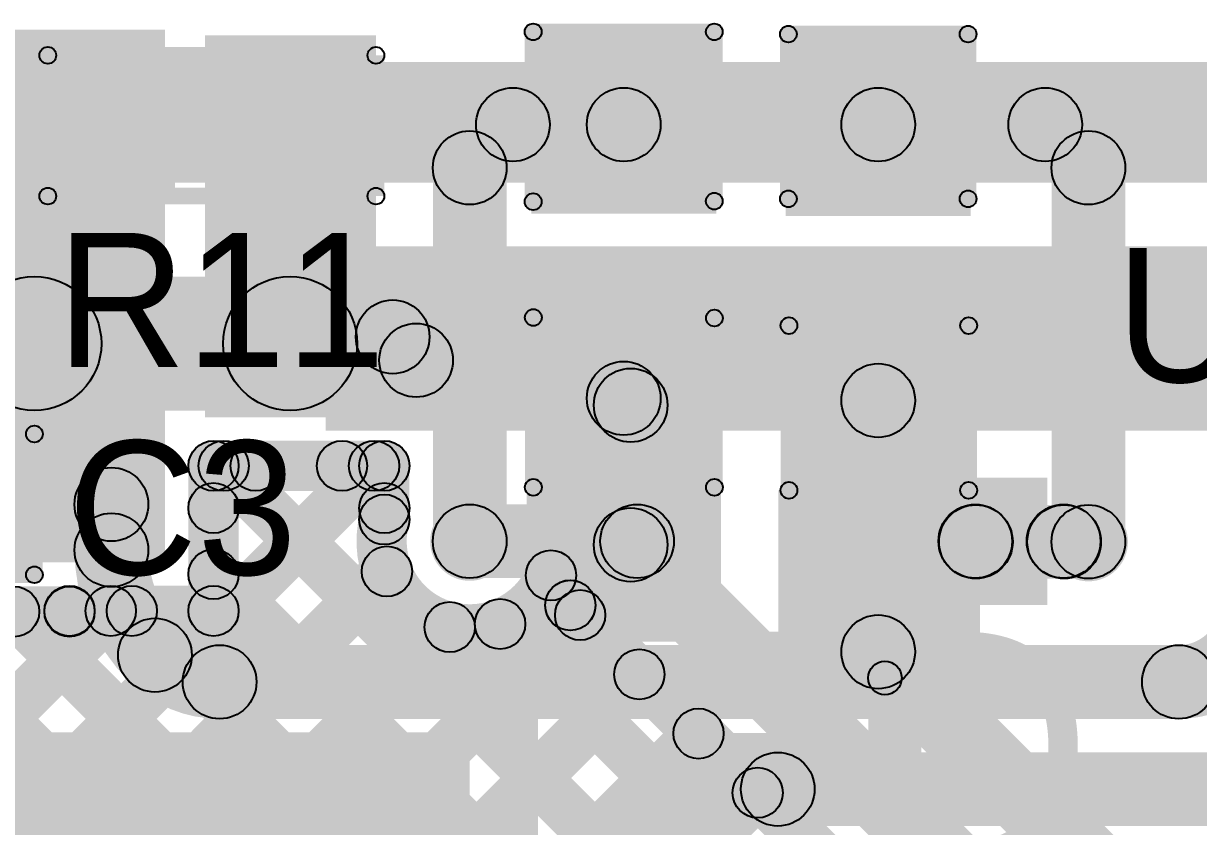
# Model space of a CAD drawing. Header units: millimetres. Extents: x 0 to 210, y 0 to 213.
# Drawn here: x 1.1707 to 1.5216, y 3.0569 to 3.2965 of the extents above; entities that cross this region are included whole.
import ezdxf

# ---------------------------------------------------------------- set-up
doc = ezdxf.new("R2010")
doc.units = ezdxf.units.MM
doc.header["$MEASUREMENT"] = 0
for name, color, linetype in [('BottomLayer', 5, 'Continuous'), ('BottomPaste', 16, 'Continuous'), ('BottomSolder', 6, 'Continuous'), ('TopLayer', 1, 'Continuous'), ('TopOverlay', 2, 'Continuous'), ('TopPaste', 8, 'Continuous'), ('TopSolder', 216, 'Continuous'), ('ViaHoleLayer', 16, 'Continuous')]:
    doc.layers.add(name, color=color, linetype=linetype)

# ---------------------------------------------------------------- blocks, each defined once
blk = doc.blocks.new('RES_0603_B_51')
at = {"layer": 'BottomLayer'}
for points in [[(-0.045, -0.0175), (-0.045, 0.0175), (-0.015, 0.0175), (-0.015, -0.0175)], [(0.015, -0.0175), (0.015, 0.0175), (0.045, 0.0175), (0.045, -0.0175)]]:
    blk.add_hatch(color=5, dxfattribs=at).paths.add_polyline_path(points)
at = {"layer": 'BottomPaste'}
for points in [[(-0.045, -0.0175), (-0.045, 0.0175), (-0.015, 0.0175), (-0.015, -0.0175)], [(0.015, -0.0175), (0.015, 0.0175), (0.045, 0.0175), (0.045, -0.0175)]]:
    blk.add_hatch(color=16, dxfattribs=at).paths.add_polyline_path(points)
at = {"layer": 'BottomSolder'}
for points in [[(-0.049, -0.0215), (-0.049, 0.0215), (-0.011, 0.0215), (-0.011, -0.0215)], [(0.011, -0.0215), (0.011, 0.0215), (0.049, 0.0215), (0.049, -0.0215)]]:
    blk.add_hatch(color=6, dxfattribs=at).paths.add_polyline_path(points)
blk = doc.blocks.new('RES_0603_55')
at = {"layer": 'TopLayer'}
for points in [[(-0.015, 0.0175), (-0.015, -0.0175), (-0.045, -0.0175), (-0.045, 0.0175)], [(0.045, 0.0175), (0.045, -0.0175), (0.015, -0.0175), (0.015, 0.0175)]]:
    blk.add_hatch(color=1, dxfattribs=at).paths.add_polyline_path(points)
at = {"layer": 'TopOverlay'}
h = blk.add_hatch(color=2, dxfattribs=at)
edge = h.paths.add_edge_path()
edge.add_arc((-0.049, 0.021), 0.0025, 0, 360)
h = blk.add_hatch(color=2, dxfattribs=at)
edge = h.paths.add_edge_path()
edge.add_arc((-0.049, 0.021), 0.0025, 0, 360)
for points in [[(-0.049, 0.0185), (-0.049, 0.0235), (0.049, 0.0235), (0.049, 0.0185)], [(-0.0465, -0.021), (-0.0515, -0.021), (-0.0515, 0.021), (-0.0465, 0.021)], [(0.0515, -0.021), (0.0465, -0.021), (0.0465, 0.021), (0.0515, 0.021)], [(-0.049, -0.0235), (-0.049, -0.0185), (0.049, -0.0185), (0.049, -0.0235)]]:
    blk.add_hatch(color=2, dxfattribs=at).paths.add_polyline_path(points)
h = blk.add_hatch(color=2, dxfattribs=at)
edge = h.paths.add_edge_path()
edge.add_arc((0.049, 0.021), 0.0025, 0, 360)
h = blk.add_hatch(color=2, dxfattribs=at)
edge = h.paths.add_edge_path()
edge.add_arc((0.049, 0.021), 0.0025, 0, 360)
h = blk.add_hatch(color=2, dxfattribs=at)
edge = h.paths.add_edge_path()
edge.add_arc((-0.049, -0.021), 0.0025, 0, 360)
h = blk.add_hatch(color=2, dxfattribs=at)
edge = h.paths.add_edge_path()
edge.add_arc((-0.049, -0.021), 0.0025, 0, 360)
h = blk.add_hatch(color=2, dxfattribs=at)
edge = h.paths.add_edge_path()
edge.add_arc((0.049, -0.021), 0.0025, 0, 360)
h = blk.add_hatch(color=2, dxfattribs=at)
edge = h.paths.add_edge_path()
edge.add_arc((0.049, -0.021), 0.0025, 0, 360)
at = {"layer": 'TopPaste'}
for points in [[(-0.015, 0.0175), (-0.015, -0.0175), (-0.045, -0.0175), (-0.045, 0.0175)], [(0.045, 0.0175), (0.045, -0.0175), (0.015, -0.0175), (0.015, 0.0175)]]:
    blk.add_hatch(color=8, dxfattribs=at).paths.add_polyline_path(points)
at = {"layer": 'TopSolder'}
for points in [[(-0.011, 0.0215), (-0.011, -0.0215), (-0.049, -0.0215), (-0.049, 0.0215)], [(0.049, 0.0215), (0.049, -0.0215), (0.011, -0.0215), (0.011, 0.0215)]]:
    blk.add_hatch(color=216, dxfattribs=at).paths.add_polyline_path(points)
at = {"layer": 'TopOverlay'}
for centre in [(-0.049, 0.021), (-0.049, 0.021), (0.049, 0.021), (0.049, 0.021), (-0.049, -0.021), (-0.049, -0.021), (0.049, -0.021), (0.049, -0.021)]:
    blk.add_circle(centre, 0.0025, dxfattribs=at)
blk = doc.blocks.new('17_21_BHC_XL2M2TY_3T_63')
at = {"layer": 'TopLayer'}
for points in [[(-0.06496, 0.02362), (-0.01772, 0.02362), (-0.01772, -0.02362), (-0.06496, -0.02362)], [(0.01772, 0.02362), (0.06496, 0.02362), (0.06496, -0.02362), (0.01772, -0.02362)]]:
    blk.add_hatch(color=1, dxfattribs=at).paths.add_polyline_path(points)
at = {"layer": 'TopOverlay'}
h = blk.add_hatch(color=2, dxfattribs=at)
edge = h.paths.add_edge_path()
edge.add_arc((-0.068, 0.02704), 0.0025, 0, 360)
h = blk.add_hatch(color=2, dxfattribs=at)
edge = h.paths.add_edge_path()
edge.add_arc((-0.068, 0.02704), 0.0025, 0, 360)
for points in [[(-0.01748, 0.02954), (-0.01748, 0.02454), (-0.068, 0.02454), (-0.068, 0.02954)], [(0.06791, 0.02957), (0.06791, 0.02457), (0.01739, 0.02457), (0.01739, 0.02957)], [(0.06791, -0.02899), (0.114, -0.02899), (0.114, 0.02901), (0.06791, 0.02901)], [(-0.0655, -0.02704), (-0.0705, -0.02704), (-0.0705, 0.02704), (-0.0655, 0.02704)], [(0.07041, -0.027), (0.06541, -0.027), (0.06541, 0.02707), (0.07041, 0.02707)], [(-0.01733, -0.02454), (-0.01733, -0.02954), (-0.068, -0.02954), (-0.068, -0.02454)], [(0.06791, -0.0245), (0.06791, -0.0295), (0.01724, -0.0295), (0.01724, -0.0245)]]:
    blk.add_hatch(color=2, dxfattribs=at).paths.add_polyline_path(points)
h = blk.add_hatch(color=2, dxfattribs=at)
edge = h.paths.add_edge_path()
edge.add_arc((-0.01748, 0.02704), 0.0025, 0, 360)
h = blk.add_hatch(color=2, dxfattribs=at)
edge = h.paths.add_edge_path()
edge.add_arc((0.01739, 0.02707), 0.0025, 0, 360)
h = blk.add_hatch(color=2, dxfattribs=at)
edge = h.paths.add_edge_path()
edge.add_arc((0.06791, 0.02707), 0.0025, 0, 360)
h = blk.add_hatch(color=2, dxfattribs=at)
edge = h.paths.add_edge_path()
edge.add_arc((0.06791, 0.02707), 0.0025, 0, 360)
h = blk.add_hatch(color=2, dxfattribs=at)
edge = h.paths.add_edge_path()
edge.add_arc((-0.068, -0.02704), 0.0025, 0, 360)
h = blk.add_hatch(color=2, dxfattribs=at)
edge = h.paths.add_edge_path()
edge.add_arc((-0.068, -0.02704), 0.0025, 0, 360)
h = blk.add_hatch(color=2, dxfattribs=at)
edge = h.paths.add_edge_path()
edge.add_arc((-0.01733, -0.02704), 0.0025, 0, 360)
h = blk.add_hatch(color=2, dxfattribs=at)
edge = h.paths.add_edge_path()
edge.add_arc((0.01724, -0.027), 0.0025, 0, 360)
h = blk.add_hatch(color=2, dxfattribs=at)
edge = h.paths.add_edge_path()
edge.add_arc((0.06791, -0.027), 0.0025, 0, 360)
h = blk.add_hatch(color=2, dxfattribs=at)
edge = h.paths.add_edge_path()
edge.add_arc((0.06791, -0.027), 0.0025, 0, 360)
at = {"layer": 'TopPaste'}
for points in [[(-0.06496, 0.02362), (-0.01772, 0.02362), (-0.01772, -0.02362), (-0.06496, -0.02362)], [(0.01772, 0.02362), (0.06496, 0.02362), (0.06496, -0.02362), (0.01772, -0.02362)]]:
    blk.add_hatch(color=8, dxfattribs=at).paths.add_polyline_path(points)
at = {"layer": 'TopSolder'}
for points in [[(-0.06896, 0.02762), (-0.01372, 0.02762), (-0.01372, -0.02762), (-0.06896, -0.02762)], [(0.01372, 0.02762), (0.06896, 0.02762), (0.06896, -0.02762), (0.01372, -0.02762)]]:
    blk.add_hatch(color=216, dxfattribs=at).paths.add_polyline_path(points)
at = {"layer": 'TopOverlay'}
for centre in [(-0.068, 0.02704), (-0.068, 0.02704), (-0.01748, 0.02704), (0.01739, 0.02707), (0.06791, 0.02707), (0.06791, 0.02707), (-0.068, -0.02704), (-0.068, -0.02704), (-0.01733, -0.02704), (0.01724, -0.027), (0.06791, -0.027), (0.06791, -0.027)]:
    blk.add_circle(centre, 0.0025, dxfattribs=at)
blk = doc.blocks.new('LTST_C170KSKT_64')
at = {"layer": 'TopLayer'}
for points in [[(-0.06496, 0.02362), (-0.01772, 0.02362), (-0.01772, -0.02362), (-0.06496, -0.02362)], [(0.01772, 0.02362), (0.06496, 0.02362), (0.06496, -0.02362), (0.01772, -0.02362)]]:
    blk.add_hatch(color=1, dxfattribs=at).paths.add_polyline_path(points)
at = {"layer": 'TopOverlay'}
h = blk.add_hatch(color=2, dxfattribs=at)
edge = h.paths.add_edge_path()
edge.add_arc((-0.068, 0.02683), 0.0025, 0, 360)
h = blk.add_hatch(color=2, dxfattribs=at)
edge = h.paths.add_edge_path()
edge.add_arc((-0.068, 0.02683), 0.0025, 0, 360)
for points in [[(-0.01885, 0.02933), (-0.01885, 0.02433), (-0.068, 0.02433), (-0.068, 0.02933)], [(0.06815, 0.0295), (0.06815, 0.0245), (0.019, 0.0245), (0.019, 0.0295)], [(0.06813, -0.02983), (0.11598, -0.02983), (0.11598, 0.03043), (0.06813, 0.03043)], [(-0.0655, -0.02683), (-0.0705, -0.02683), (-0.0705, 0.02683), (-0.0655, 0.02683)], [(0.07065, -0.02666), (0.06565, -0.02666), (0.06565, 0.027), (0.07065, 0.027)], [(-0.01885, -0.02433), (-0.01885, -0.02933), (-0.068, -0.02933), (-0.068, -0.02433)], [(0.06815, -0.02416), (0.06815, -0.02916), (0.019, -0.02916), (0.019, -0.02416)]]:
    blk.add_hatch(color=2, dxfattribs=at).paths.add_polyline_path(points)
h = blk.add_hatch(color=2, dxfattribs=at)
edge = h.paths.add_edge_path()
edge.add_arc((-0.01885, 0.02683), 0.0025, 0, 360)
h = blk.add_hatch(color=2, dxfattribs=at)
edge = h.paths.add_edge_path()
edge.add_arc((0.019, 0.027), 0.0025, 0, 360)
h = blk.add_hatch(color=2, dxfattribs=at)
edge = h.paths.add_edge_path()
edge.add_arc((0.06815, 0.027), 0.0025, 0, 360)
h = blk.add_hatch(color=2, dxfattribs=at)
edge = h.paths.add_edge_path()
edge.add_arc((0.06815, 0.027), 0.0025, 0, 360)
h = blk.add_hatch(color=2, dxfattribs=at)
edge = h.paths.add_edge_path()
edge.add_arc((-0.068, -0.02683), 0.0025, 0, 360)
h = blk.add_hatch(color=2, dxfattribs=at)
edge = h.paths.add_edge_path()
edge.add_arc((-0.068, -0.02683), 0.0025, 0, 360)
h = blk.add_hatch(color=2, dxfattribs=at)
edge = h.paths.add_edge_path()
edge.add_arc((-0.01885, -0.02683), 0.0025, 0, 360)
h = blk.add_hatch(color=2, dxfattribs=at)
edge = h.paths.add_edge_path()
edge.add_arc((0.019, -0.02666), 0.0025, 0, 360)
h = blk.add_hatch(color=2, dxfattribs=at)
edge = h.paths.add_edge_path()
edge.add_arc((0.06815, -0.02666), 0.0025, 0, 360)
h = blk.add_hatch(color=2, dxfattribs=at)
edge = h.paths.add_edge_path()
edge.add_arc((0.06815, -0.02666), 0.0025, 0, 360)
at = {"layer": 'TopPaste'}
for points in [[(-0.06496, 0.02362), (-0.01772, 0.02362), (-0.01772, -0.02362), (-0.06496, -0.02362)], [(0.01772, 0.02362), (0.06496, 0.02362), (0.06496, -0.02362), (0.01772, -0.02362)]]:
    blk.add_hatch(color=8, dxfattribs=at).paths.add_polyline_path(points)
at = {"layer": 'TopSolder'}
for points in [[(-0.06896, 0.02762), (-0.01372, 0.02762), (-0.01372, -0.02762), (-0.06896, -0.02762)], [(0.01372, 0.02762), (0.06896, 0.02762), (0.06896, -0.02762), (0.01372, -0.02762)]]:
    blk.add_hatch(color=216, dxfattribs=at).paths.add_polyline_path(points)
at = {"layer": 'TopOverlay'}
for centre in [(-0.068, 0.02683), (-0.068, 0.02683), (-0.01885, 0.02683), (0.019, 0.027), (0.06815, 0.027), (0.06815, 0.027), (-0.068, -0.02683), (-0.068, -0.02683), (-0.01885, -0.02683), (0.019, -0.02666), (0.06815, -0.02666), (0.06815, -0.02666)]:
    blk.add_circle(centre, 0.0025, dxfattribs=at)
blk = doc.blocks.new('RES_0603_B_97')
at = {"layer": 'BottomLayer'}
for points in [[(-0.045, -0.0175), (-0.045, 0.0175), (-0.015, 0.0175), (-0.015, -0.0175)], [(0.015, -0.0175), (0.015, 0.0175), (0.045, 0.0175), (0.045, -0.0175)]]:
    blk.add_hatch(color=5, dxfattribs=at).paths.add_polyline_path(points)
at = {"layer": 'BottomPaste'}
for points in [[(-0.045, -0.0175), (-0.045, 0.0175), (-0.015, 0.0175), (-0.015, -0.0175)], [(0.015, -0.0175), (0.015, 0.0175), (0.045, 0.0175), (0.045, -0.0175)]]:
    blk.add_hatch(color=16, dxfattribs=at).paths.add_polyline_path(points)
at = {"layer": 'BottomSolder'}
for points in [[(-0.049, -0.0215), (-0.049, 0.0215), (-0.011, 0.0215), (-0.011, -0.0215)], [(0.011, -0.0215), (0.011, 0.0215), (0.049, 0.0215), (0.049, -0.0215)]]:
    blk.add_hatch(color=6, dxfattribs=at).paths.add_polyline_path(points)
blk = doc.blocks.new('CAP_0603_106')
at = {"layer": 'TopLayer'}
for points in [[(-0.015, 0.0175), (-0.015, -0.0175), (-0.045, -0.0175), (-0.045, 0.0175)], [(0.045, 0.0175), (0.045, -0.0175), (0.015, -0.0175), (0.015, 0.0175)]]:
    blk.add_hatch(color=1, dxfattribs=at).paths.add_polyline_path(points)
at = {"layer": 'TopOverlay'}
h = blk.add_hatch(color=2, dxfattribs=at)
edge = h.paths.add_edge_path()
edge.add_arc((-0.049, 0.021), 0.0025, 0, 360)
h = blk.add_hatch(color=2, dxfattribs=at)
edge = h.paths.add_edge_path()
edge.add_arc((-0.049, 0.021), 0.0025, 0, 360)
for points in [[(-0.018, 0.0235), (-0.018, 0.0185), (-0.049, 0.0185), (-0.049, 0.0235)], [(0.049, 0.0235), (0.049, 0.0185), (0.018, 0.0185), (0.018, 0.0235)], [(-0.0515, 0.021), (-0.0465, 0.021), (-0.0465, -0.021), (-0.0515, -0.021)], [(0.0465, 0.021), (0.0515, 0.021), (0.0515, -0.021), (0.0465, -0.021)], [(-0.018, -0.0185), (-0.018, -0.0235), (-0.049, -0.0235), (-0.049, -0.0185)], [(0.049, -0.0185), (0.049, -0.0235), (0.018, -0.0235), (0.018, -0.0185)]]:
    blk.add_hatch(color=2, dxfattribs=at).paths.add_polyline_path(points)
h = blk.add_hatch(color=2, dxfattribs=at)
edge = h.paths.add_edge_path()
edge.add_arc((-0.018, 0.021), 0.0025, 0, 360)
h = blk.add_hatch(color=2, dxfattribs=at)
edge = h.paths.add_edge_path()
edge.add_arc((0.018, 0.021), 0.0025, 0, 360)
h = blk.add_hatch(color=2, dxfattribs=at)
edge = h.paths.add_edge_path()
edge.add_arc((0.049, 0.021), 0.0025, 0, 360)
h = blk.add_hatch(color=2, dxfattribs=at)
edge = h.paths.add_edge_path()
edge.add_arc((0.049, 0.021), 0.0025, 0, 360)
h = blk.add_hatch(color=2, dxfattribs=at)
edge = h.paths.add_edge_path()
edge.add_arc((-0.049, -0.021), 0.0025, 0, 360)
h = blk.add_hatch(color=2, dxfattribs=at)
edge = h.paths.add_edge_path()
edge.add_arc((-0.049, -0.021), 0.0025, 0, 360)
h = blk.add_hatch(color=2, dxfattribs=at)
edge = h.paths.add_edge_path()
edge.add_arc((-0.018, -0.021), 0.0025, 0, 360)
h = blk.add_hatch(color=2, dxfattribs=at)
edge = h.paths.add_edge_path()
edge.add_arc((0.018, -0.021), 0.0025, 0, 360)
h = blk.add_hatch(color=2, dxfattribs=at)
edge = h.paths.add_edge_path()
edge.add_arc((0.049, -0.021), 0.0025, 0, 360)
h = blk.add_hatch(color=2, dxfattribs=at)
edge = h.paths.add_edge_path()
edge.add_arc((0.049, -0.021), 0.0025, 0, 360)
at = {"layer": 'TopPaste'}
for points in [[(-0.015, 0.0175), (-0.015, -0.0175), (-0.045, -0.0175), (-0.045, 0.0175)], [(0.045, 0.0175), (0.045, -0.0175), (0.015, -0.0175), (0.015, 0.0175)]]:
    blk.add_hatch(color=8, dxfattribs=at).paths.add_polyline_path(points)
at = {"layer": 'TopSolder'}
for points in [[(-0.01264, 0.01986), (-0.01264, -0.01986), (-0.04736, -0.01986), (-0.04736, 0.01986)], [(0.04736, 0.01986), (0.04736, -0.01986), (0.01264, -0.01986), (0.01264, 0.01986)]]:
    blk.add_hatch(color=216, dxfattribs=at).paths.add_polyline_path(points)
at = {"layer": 'TopOverlay'}
for centre in [(-0.049, 0.021), (-0.049, 0.021), (-0.018, 0.021), (0.018, 0.021), (0.049, 0.021), (0.049, 0.021), (-0.049, -0.021), (-0.049, -0.021), (-0.018, -0.021), (0.018, -0.021), (0.049, -0.021), (0.049, -0.021)]:
    blk.add_circle(centre, 0.0025, dxfattribs=at)
blk = doc.blocks.new('B3U_1000P_108')
at = {"layer": 'TopLayer'}
for points in [[(-0.08307, 0.03386), (-0.05079, 0.03386), (-0.05079, -0.03386), (-0.08307, -0.03386)], [(0.05079, 0.03386), (0.08307, 0.03386), (0.08307, -0.03386), (0.05079, -0.03386)]]:
    blk.add_hatch(color=1, dxfattribs=at).paths.add_polyline_path(points)
at = {"layer": 'TopOverlay'}
h = blk.add_hatch(color=2, dxfattribs=at)
edge = h.paths.add_edge_path()
edge.add_arc((-0.053, 0.051), 0.0025, 0, 360)
for points in [[(0, 0.0535), (0, 0.0485), (-0.053, 0.0485), (-0.053, 0.0535)], [(0.052, 0.0535), (0.052, 0.0485), (0, 0.0485), (0, 0.0535)], [(0, -0.0495), (0, -0.0545), (-0.053, -0.0545), (-0.053, -0.0495)], [(0.052, -0.0495), (0.052, -0.0545), (0, -0.0545), (0, -0.0495)]]:
    blk.add_hatch(color=2, dxfattribs=at).paths.add_polyline_path(points)
h = blk.add_hatch(color=2, dxfattribs=at)
edge = h.paths.add_edge_path()
edge.add_arc((0, 0.051), 0.0025, 0, 360)
h = blk.add_hatch(color=2, dxfattribs=at)
edge = h.paths.add_edge_path()
edge.add_arc((0, 0.051), 0.0025, 0, 360)
h = blk.add_hatch(color=2, dxfattribs=at)
edge = h.paths.add_edge_path()
edge.add_arc((0.052, 0.051), 0.0025, 0, 360)
h = blk.add_hatch(color=2, dxfattribs=at)
edge = h.paths.add_edge_path()
edge.add_arc((-0.053, -0.052), 0.0025, 0, 360)
h = blk.add_hatch(color=2, dxfattribs=at)
edge = h.paths.add_edge_path()
edge.add_arc((0, -0.052), 0.0025, 0, 360)
h = blk.add_hatch(color=2, dxfattribs=at)
edge = h.paths.add_edge_path()
edge.add_arc((0, -0.052), 0.0025, 0, 360)
h = blk.add_hatch(color=2, dxfattribs=at)
edge = h.paths.add_edge_path()
edge.add_arc((0.052, -0.052), 0.0025, 0, 360)
at = {"layer": 'TopPaste'}
for points in [[(-0.08307, 0.03386), (-0.05079, 0.03386), (-0.05079, -0.03386), (-0.08307, -0.03386)], [(0.05079, 0.03386), (0.08307, 0.03386), (0.08307, -0.03386), (0.05079, -0.03386)]]:
    blk.add_hatch(color=8, dxfattribs=at).paths.add_polyline_path(points)
at = {"layer": 'TopSolder'}
for points in [[(-0.08707, 0.03786), (-0.04679, 0.03786), (-0.04679, -0.03786), (-0.08707, -0.03786)], [(0.04679, 0.03786), (0.08707, 0.03786), (0.08707, -0.03786), (0.04679, -0.03786)]]:
    blk.add_hatch(color=216, dxfattribs=at).paths.add_polyline_path(points)
at = {"layer": 'TopOverlay'}
for centre in [(-0.053, 0.051), (0, 0.051), (0, 0.051), (0.052, 0.051), (-0.053, -0.052), (0, -0.052), (0, -0.052), (0.052, -0.052)]:
    blk.add_circle(centre, 0.0025, dxfattribs=at)

msp = doc.modelspace()

# ---------------------------------------------------------------- hatches: boundary and pattern name
at = {"layer": 'BottomLayer'}
for points in [[(-0.093, 3.249), (2.609, 3.249), (2.609, 3.285), (-0.093, 3.285)], [(1.261, 3.175), (2.252, 3.175), (2.252, 3.23), (1.261, 3.23)], [(1.174, 3.181), (1.174, 3.221), (1.25037, 3.221), (1.25037, 3.181)], [(1.208, 3.13938), (1.186, 3.13938), (1.186, 3.153), (1.208, 3.153)], [(1.304, 3.131), (1.304, 3.153), (1.354, 3.153), (1.354, 3.131)], [(1.45516, 3.13084), (1.45516, 3.15284), (1.48876, 3.15284), (1.48876, 3.13084)], [(1.48152, 3.13084), (1.48152, 3.15284), (1.48876, 3.15284), (1.48876, 3.13084)], [(1.44722, 3.13422), (1.46278, 3.14978), (1.46294, 3.14962), (1.44738, 3.13406)], [(1.47358, 3.13422), (1.48914, 3.14978), (1.4893, 3.14962), (1.47374, 3.13406)], [(1.22931, 3.089), (1.22931, 3.111), (1.51578, 3.111), (1.51578, 3.089)], [(1.396, 3.057), (1.396, 3.079), (2.05, 3.079), (2.05, 3.057)]]:
    msp.add_hatch(color=5, dxfattribs=at).paths.add_polyline_path(points)
h = msp.add_hatch(color=5, dxfattribs=at)
edge = h.paths.add_edge_path()
edge.add_arc((1.174, 3.201), 0.02, 0, 360)
h = msp.add_hatch(color=5, dxfattribs=at)
edge = h.paths.add_edge_path()
edge.add_arc((1.174, 3.201), 0.02, 0, 360)
h = msp.add_hatch(color=5, dxfattribs=at)
edge = h.paths.add_edge_path()
edge.add_arc((1.25037, 3.201), 0.02, 0, 360)
h = msp.add_hatch(color=5, dxfattribs=at)
edge = h.paths.add_edge_path()
edge.add_arc((1.25037, 3.201), 0.01181, 0, 360)
h = msp.add_hatch(color=5, dxfattribs=at)
edge = h.paths.add_edge_path()
edge.add_arc((1.281, 3.203), 0.011, 0, 360)
h = msp.add_hatch(color=5, dxfattribs=at)
edge = h.paths.add_edge_path()
edge.add_arc((1.288, 3.196), 0.011, 0, 360)
h = msp.add_hatch(color=5, dxfattribs=at)
edge = h.paths.add_edge_path()
edge.add_arc((1.197, 3.153), 0.01181, 0, 360)
h = msp.add_hatch(color=5, dxfattribs=at)
edge = h.paths.add_edge_path()
edge.add_arc((1.197, 3.153), 0.011, 0, 360)
h = msp.add_hatch(color=5, dxfattribs=at)
edge = h.paths.add_edge_path()
edge.add_arc((1.304, 3.142), 0.01181, 0, 360)
h = msp.add_hatch(color=5, dxfattribs=at)
edge = h.paths.add_edge_path()
edge.add_arc((1.304, 3.142), 0.011, 0, 360)
h = msp.add_hatch(color=5, dxfattribs=at)
edge = h.paths.add_edge_path()
edge.add_arc((1.354, 3.142), 0.011, 0, 360)
h = msp.add_hatch(color=5, dxfattribs=at)
edge = h.paths.add_edge_path()
edge.add_arc((1.455, 3.142), 0.011, 0, 360)
h = msp.add_hatch(color=5, dxfattribs=at)
edge = h.paths.add_edge_path()
edge.add_arc((1.45516, 3.14184), 0.011, 0, 360)
h = msp.add_hatch(color=5, dxfattribs=at)
edge = h.paths.add_edge_path()
edge.add_arc((1.45516, 3.14184), 0.011, 0, 360)
h = msp.add_hatch(color=5, dxfattribs=at)
edge = h.paths.add_edge_path()
edge.add_arc((1.48136, 3.142), 0.011, 0, 360)
h = msp.add_hatch(color=5, dxfattribs=at)
edge = h.paths.add_edge_path()
edge.add_arc((1.48152, 3.14184), 0.011, 0, 360)
h = msp.add_hatch(color=5, dxfattribs=at)
edge = h.paths.add_edge_path()
edge.add_arc((1.48152, 3.14184), 0.011, 0, 360)
h = msp.add_hatch(color=5, dxfattribs=at)
edge = h.paths.add_edge_path()
edge.add_arc((1.48876, 3.14184), 0.01181, 0, 360)
h = msp.add_hatch(color=5, dxfattribs=at)
edge = h.paths.add_edge_path()
edge.add_arc((1.48876, 3.14184), 0.011, 0, 360)
h = msp.add_hatch(color=5, dxfattribs=at)
edge = h.paths.add_edge_path()
edge.add_arc((1.48876, 3.14184), 0.011, 0, 360)
h = msp.add_hatch(color=5, dxfattribs=at)
edge = h.paths.add_edge_path()
edge.add_arc((1.197, 3.13938), 0.011, 0, 360)
h = msp.add_hatch(color=5, dxfattribs=at)
edge = h.paths.add_edge_path()
edge.add_arc((1.197, 3.13938), 0.011, 0, 360)
h = msp.add_hatch(color=5, dxfattribs=at)
edge = h.paths.add_edge_path()
edge.add_arc((1.21, 3.108), 0.011, 0, 360)
h = msp.add_hatch(color=5, dxfattribs=at)
edge = h.paths.add_edge_path()
edge.add_arc((1.21, 3.108), 0.011, 0, 360)
h = msp.add_hatch(color=5, dxfattribs=at)
edge = h.paths.add_edge_path()
edge.add_arc((1.22931, 3.1), 0.011, 0, 360)
h = msp.add_hatch(color=5, dxfattribs=at)
edge = h.paths.add_edge_path()
edge.add_arc((1.22931, 3.1), 0.011, 0, 360)
h = msp.add_hatch(color=5, dxfattribs=at)
edge = h.paths.add_edge_path()
edge.add_arc((1.51578, 3.1), 0.011, 0, 360)
h = msp.add_hatch(color=5, dxfattribs=at)
edge = h.paths.add_edge_path()
edge.add_arc((1.51578, 3.1), 0.011, 0, 360)
h = msp.add_hatch(color=5, dxfattribs=at)
edge = h.paths.add_edge_path()
edge.add_arc((1.396, 3.068), 0.011, 0, 360)
h = msp.add_hatch(color=5, dxfattribs=at)
edge = h.paths.add_edge_path()
edge.add_arc((1.396, 3.068), 0.011, 0, 360)
at = {"layer": 'TopLayer'}
for points in [[(1.12668, 3.13571), (1.213, 3.13571), (1.213, 3.29471), (1.12668, 3.29471)], [(1.225, 3.179), (1.276, 3.179), (1.276, 3.293), (1.225, 3.293)], [(1.31178, 3.24567), (1.29622, 3.26123), (1.30911, 3.27412), (1.32467, 3.25856)], [(1.31689, 3.25534), (1.31689, 3.27734), (1.35, 3.27734), (1.35, 3.25534)], [(1.426, 3.25534), (1.426, 3.27734), (1.47587, 3.27734), (1.47587, 3.25534)], [(1.46809, 3.25856), (1.48365, 3.27412), (1.49654, 3.26123), (1.48098, 3.24567)], [(1.315, 3.142), (1.293, 3.142), (1.293, 3.25345), (1.315, 3.25345)], [(1.49976, 3.14184), (1.47776, 3.14184), (1.47776, 3.25345), (1.49976, 3.25345)], [(1.34222, 3.17688), (1.35778, 3.19244), (1.35985, 3.19037), (1.3443, 3.17481)], [(1.437, 3.109), (1.415, 3.109), (1.415, 3.184), (1.437, 3.184)], [(1.36307, 3.14093), (1.34107, 3.14093), (1.34107, 3.18259), (1.36307, 3.18259)], [(0.92775, 2.8062), (0.91715, 2.8168), (1.27015, 3.1698), (1.28075, 3.1592)], [(1.2328, 3.1466), (1.2222, 3.15721), (1.23479, 3.1698), (1.2454, 3.1592)], [(1.22522, 3.1592), (1.23582, 3.1698), (1.44781, 2.95782), (1.4372, 2.94721)], [(1.2275, 3.157), (1.2275, 3.172), (1.2785, 3.172), (1.2785, 3.157)], [(1.26057, 3.1592), (1.27118, 3.1698), (1.2838, 3.15718), (1.2732, 3.14657)], [(1.235, 3.12121), (1.22, 3.12121), (1.22, 3.1645), (1.235, 3.1645)], [(1.286, 3.14848), (1.271, 3.14848), (1.271, 3.1645), (1.286, 3.1645)], [(1.3443, 3.13315), (1.35985, 3.14871), (1.47579, 3.03277), (1.46023, 3.01721)], [(1.02511, 2.8682), (1.0145, 2.8788), (1.27398, 3.13828), (1.28459, 3.12767)], [(1.2222, 3.12686), (1.2328, 3.13747), (1.44781, 2.92246), (1.4372, 2.91185)], [(0.8924, 2.8062), (0.88179, 2.8168), (1.19151, 3.12652), (1.20211, 3.11591)], [(1.1275, 3.1135), (1.1275, 3.1285), (1.1845, 3.1285), (1.1845, 3.1135)], [(1.1845, 3.11371), (1.1845, 3.12871), (1.2275, 3.12871), (1.2275, 3.11371)], [(1.19779, 3.11591), (1.2084, 3.12652), (1.44781, 2.88711), (1.4372, 2.8765)], [(1.32877, 3.11756), (1.33937, 3.12817), (1.44781, 3.01973), (1.4372, 3.00913)], [(1.09582, 2.8682), (1.08521, 2.8788), (1.33167, 3.12526), (1.34228, 3.11466)], [(1.09494, 3.1127), (1.10555, 3.1233), (1.40905, 2.8198), (1.39844, 2.8092)], [(1.1273, 3.1157), (1.1379, 3.1263), (1.44781, 2.8164), (1.4372, 2.80579)], [(1.16265, 3.1157), (1.17326, 3.1263), (1.44781, 2.85175), (1.4372, 2.84114)], [(1.06047, 2.8682), (1.04986, 2.8788), (1.29273, 3.12168), (1.30334, 3.11107)], [(1.30777, 3.112), (1.31838, 3.12261), (1.44781, 2.99317), (1.4372, 2.98257)], [(1.41822, 3.10122), (1.43378, 3.11678), (1.51178, 3.03878), (1.49622, 3.02322)], [(1.13118, 2.8682), (1.12057, 2.8788), (1.34935, 3.10759), (1.35996, 3.09698)], [(1.16403, 2.8657), (1.15342, 2.8763), (1.36703, 3.08991), (1.37764, 3.0793)], [(1.09, 2.868), (1.304, 2.868), (1.304, 3.085), (1.09, 3.085)], [(1.1928, 2.85911), (1.1822, 2.86972), (1.38471, 3.07223), (1.39531, 3.06162)]]:
    msp.add_hatch(color=1, dxfattribs=at).paths.add_polyline_path(points)
h = msp.add_hatch(color=1, dxfattribs=at)
edge = h.paths.add_edge_path()
edge.add_arc((1.31689, 3.26634), 0.011, 0, 360)
h = msp.add_hatch(color=1, dxfattribs=at)
edge = h.paths.add_edge_path()
edge.add_arc((1.31689, 3.26634), 0.011, 0, 360)
h = msp.add_hatch(color=1, dxfattribs=at)
edge = h.paths.add_edge_path()
edge.add_arc((1.35, 3.26634), 0.011, 0, 360)
h = msp.add_hatch(color=1, dxfattribs=at)
edge = h.paths.add_edge_path()
edge.add_arc((1.426, 3.26634), 0.011, 0, 360)
h = msp.add_hatch(color=1, dxfattribs=at)
edge = h.paths.add_edge_path()
edge.add_arc((1.47587, 3.26634), 0.011, 0, 360)
h = msp.add_hatch(color=1, dxfattribs=at)
edge = h.paths.add_edge_path()
edge.add_arc((1.47587, 3.26634), 0.011, 0, 360)
h = msp.add_hatch(color=1, dxfattribs=at)
edge = h.paths.add_edge_path()
edge.add_arc((1.304, 3.25345), 0.011, 0, 360)
h = msp.add_hatch(color=1, dxfattribs=at)
edge = h.paths.add_edge_path()
edge.add_arc((1.304, 3.25345), 0.011, 0, 360)
h = msp.add_hatch(color=1, dxfattribs=at)
edge = h.paths.add_edge_path()
edge.add_arc((1.48876, 3.25345), 0.011, 0, 360)
h = msp.add_hatch(color=1, dxfattribs=at)
edge = h.paths.add_edge_path()
edge.add_arc((1.48876, 3.25345), 0.011, 0, 360)
h = msp.add_hatch(color=1, dxfattribs=at)
edge = h.paths.add_edge_path()
edge.add_arc((1.25037, 3.201), 0.01181, 0, 360)
h = msp.add_hatch(color=1, dxfattribs=at)
edge = h.paths.add_edge_path()
edge.add_arc((1.35, 3.18466), 0.011, 0, 360)
h = msp.add_hatch(color=1, dxfattribs=at)
edge = h.paths.add_edge_path()
edge.add_arc((1.35207, 3.18259), 0.011, 0, 360)
h = msp.add_hatch(color=1, dxfattribs=at)
edge = h.paths.add_edge_path()
edge.add_arc((1.35207, 3.18259), 0.011, 0, 360)
h = msp.add_hatch(color=1, dxfattribs=at)
edge = h.paths.add_edge_path()
edge.add_arc((1.426, 3.184), 0.011, 0, 360)
h = msp.add_hatch(color=1, dxfattribs=at)
edge = h.paths.add_edge_path()
edge.add_arc((1.2275, 3.1645), 0.0075, 0, 360)
h = msp.add_hatch(color=1, dxfattribs=at)
edge = h.paths.add_edge_path()
edge.add_arc((1.2275, 3.1645), 0.0075, 0, 360)
h = msp.add_hatch(color=1, dxfattribs=at)
edge = h.paths.add_edge_path()
edge.add_arc((1.23052, 3.1645), 0.0075, 0, 360)
h = msp.add_hatch(color=1, dxfattribs=at)
edge = h.paths.add_edge_path()
edge.add_arc((1.2401, 3.1645), 0.0075, 0, 360)
h = msp.add_hatch(color=1, dxfattribs=at)
edge = h.paths.add_edge_path()
edge.add_arc((1.26588, 3.1645), 0.0075, 0, 360)
h = msp.add_hatch(color=1, dxfattribs=at)
edge = h.paths.add_edge_path()
edge.add_arc((1.27545, 3.1645), 0.0075, 0, 360)
h = msp.add_hatch(color=1, dxfattribs=at)
edge = h.paths.add_edge_path()
edge.add_arc((1.2785, 3.1645), 0.0075, 0, 360)
h = msp.add_hatch(color=1, dxfattribs=at)
edge = h.paths.add_edge_path()
edge.add_arc((1.2785, 3.1645), 0.0075, 0, 360)
h = msp.add_hatch(color=1, dxfattribs=at)
edge = h.paths.add_edge_path()
edge.add_arc((1.197, 3.153), 0.01181, 0, 360)
h = msp.add_hatch(color=1, dxfattribs=at)
edge = h.paths.add_edge_path()
edge.add_arc((1.2275, 3.1519), 0.0075, 0, 360)
h = msp.add_hatch(color=1, dxfattribs=at)
edge = h.paths.add_edge_path()
edge.add_arc((1.2785, 3.15188), 0.0075, 0, 360)
h = msp.add_hatch(color=1, dxfattribs=at)
edge = h.paths.add_edge_path()
edge.add_arc((1.2785, 3.14848), 0.0075, 0, 360)
h = msp.add_hatch(color=1, dxfattribs=at)
edge = h.paths.add_edge_path()
edge.add_arc((1.2785, 3.14848), 0.0075, 0, 360)
h = msp.add_hatch(color=1, dxfattribs=at)
edge = h.paths.add_edge_path()
edge.add_arc((1.304, 3.142), 0.01181, 0, 360)
h = msp.add_hatch(color=1, dxfattribs=at)
edge = h.paths.add_edge_path()
edge.add_arc((1.304, 3.142), 0.011, 0, 360)
h = msp.add_hatch(color=1, dxfattribs=at)
edge = h.paths.add_edge_path()
edge.add_arc((1.35207, 3.14093), 0.011, 0, 360)
h = msp.add_hatch(color=1, dxfattribs=at)
edge = h.paths.add_edge_path()
edge.add_arc((1.35207, 3.14093), 0.011, 0, 360)
h = msp.add_hatch(color=1, dxfattribs=at)
edge = h.paths.add_edge_path()
edge.add_arc((1.48876, 3.14184), 0.01181, 0, 360)
h = msp.add_hatch(color=1, dxfattribs=at)
edge = h.paths.add_edge_path()
edge.add_arc((1.48876, 3.14184), 0.011, 0, 360)
h = msp.add_hatch(color=1, dxfattribs=at)
edge = h.paths.add_edge_path()
edge.add_arc((1.2275, 3.13217), 0.0075, 0, 360)
h = msp.add_hatch(color=1, dxfattribs=at)
edge = h.paths.add_edge_path()
edge.add_arc((1.27928, 3.13298), 0.0075, 0, 360)
h = msp.add_hatch(color=1, dxfattribs=at)
edge = h.paths.add_edge_path()
edge.add_arc((1.32826, 3.13181), 0.0075, 0, 360)
h = msp.add_hatch(color=1, dxfattribs=at)
edge = h.paths.add_edge_path()
edge.add_arc((1.32826, 3.13181), 0.0075, 0, 360)
h = msp.add_hatch(color=1, dxfattribs=at)
edge = h.paths.add_edge_path()
edge.add_arc((1.32826, 3.13181), 0.0075, 0, 360)
h = msp.add_hatch(color=1, dxfattribs=at)
edge = h.paths.add_edge_path()
edge.add_arc((1.33404, 3.1229), 0.0075, 0, 360)
h = msp.add_hatch(color=1, dxfattribs=at)
edge = h.paths.add_edge_path()
edge.add_arc((1.33407, 3.12287), 0.0075, 0, 360)
h = msp.add_hatch(color=1, dxfattribs=at)
edge = h.paths.add_edge_path()
edge.add_arc((1.33407, 3.12287), 0.0075, 0, 360)
h = msp.add_hatch(color=1, dxfattribs=at)
edge = h.paths.add_edge_path()
edge.add_arc((1.16796, 3.121), 0.0075, 0, 360)
h = msp.add_hatch(color=1, dxfattribs=at)
edge = h.paths.add_edge_path()
edge.add_arc((1.1845, 3.12121), 0.0075, 0, 360)
h = msp.add_hatch(color=1, dxfattribs=at)
edge = h.paths.add_edge_path()
edge.add_arc((1.1845, 3.121), 0.0075, 0, 360)
h = msp.add_hatch(color=1, dxfattribs=at)
edge = h.paths.add_edge_path()
edge.add_arc((1.19681, 3.12121), 0.0075, 0, 360)
h = msp.add_hatch(color=1, dxfattribs=at)
edge = h.paths.add_edge_path()
edge.add_arc((1.2031, 3.12121), 0.0075, 0, 360)
h = msp.add_hatch(color=1, dxfattribs=at)
edge = h.paths.add_edge_path()
edge.add_arc((1.2275, 3.12121), 0.0075, 0, 360)
h = msp.add_hatch(color=1, dxfattribs=at)
edge = h.paths.add_edge_path()
edge.add_arc((1.2275, 3.12121), 0.0075, 0, 360)
h = msp.add_hatch(color=1, dxfattribs=at)
edge = h.paths.add_edge_path()
edge.add_arc((1.33698, 3.11996), 0.0075, 0, 360)
h = msp.add_hatch(color=1, dxfattribs=at)
edge = h.paths.add_edge_path()
edge.add_arc((1.29804, 3.11637), 0.0075, 0, 360)
h = msp.add_hatch(color=1, dxfattribs=at)
edge = h.paths.add_edge_path()
edge.add_arc((1.31307, 3.1173), 0.0075, 0, 360)
h = msp.add_hatch(color=1, dxfattribs=at)
edge = h.paths.add_edge_path()
edge.add_arc((1.426, 3.109), 0.011, 0, 360)
h = msp.add_hatch(color=1, dxfattribs=at)
edge = h.paths.add_edge_path()
edge.add_arc((1.426, 3.109), 0.011, 0, 360)
h = msp.add_hatch(color=1, dxfattribs=at)
edge = h.paths.add_edge_path()
edge.add_arc((1.35466, 3.10228), 0.0075, 0, 360)
h = msp.add_hatch(color=1, dxfattribs=at)
edge = h.paths.add_edge_path()
edge.add_arc((1.37233, 3.08461), 0.0075, 0, 360)
h = msp.add_hatch(color=1, dxfattribs=at)
edge = h.paths.add_edge_path()
edge.add_arc((1.39001, 3.06693), 0.0075, 0, 360)
at = {"layer": 'TopOverlay'}
h = msp.add_hatch(color=2, dxfattribs=at)
edge = h.paths.add_edge_path()
edge.add_arc((1.428, 3.10119), 0.005, 0, 360)
msp.add_hatch(color=2, dxfattribs=at).paths.add_polyline_path([(1.433, 3.037), (1.423, 3.037), (1.423, 3.10119), (1.433, 3.10119)])
at = {"layer": 'ViaHoleLayer'}
h = msp.add_hatch(color=16, dxfattribs=at)
edge = h.paths.add_edge_path()
edge.add_arc((1.25037, 3.201), 0.00591, 0, 360)
h = msp.add_hatch(color=16, dxfattribs=at)
edge = h.paths.add_edge_path()
edge.add_arc((1.197, 3.153), 0.00591, 0, 360)
h = msp.add_hatch(color=16, dxfattribs=at)
edge = h.paths.add_edge_path()
edge.add_arc((1.304, 3.142), 0.00591, 0, 360)
h = msp.add_hatch(color=16, dxfattribs=at)
edge = h.paths.add_edge_path()
edge.add_arc((1.48876, 3.14184), 0.00591, 0, 360)

# ---------------------------------------------------------------- linework, layer by layer
at = {"layer": 'BottomLayer'}
for points, const_width in [([(1.122, 3.149, -0.414214), (1.174, 3.201)], 0.04), ([(1.281, 3.203, -0.414214), (1.288, 3.196)], 0.022), ([(1.21, 3.108, -0.198912), (1.197, 3.13938)], 0.022), ([(1.53905, 3.12327, -0.414214), (1.51578, 3.1)], 0.022), ([(1.22931, 3.1, -0.198912), (1.21, 3.108)], 0.022), ([(1.338, 3.01, -0.414214), (1.396, 3.068)], 0.022)]:
    msp.add_lwpolyline(points, format="xyb", dxfattribs=dict(at, const_width=const_width))
for centre, radius in [((1.174, 3.201), 0.02), ((1.174, 3.201), 0.02), ((1.25037, 3.201), 0.02), ((1.281, 3.203), 0.011), ((1.288, 3.196), 0.011), ((1.197, 3.153), 0.011), ((1.304, 3.142), 0.011), ((1.354, 3.142), 0.011), ((1.455, 3.142), 0.011), ((1.45516, 3.14184), 0.011), ((1.45516, 3.14184), 0.011), ((1.48136, 3.142), 0.011), ((1.48152, 3.14184), 0.011), ((1.48152, 3.14184), 0.011), ((1.48876, 3.14184), 0.011), ((1.48876, 3.14184), 0.011), ((1.197, 3.13938), 0.011), ((1.197, 3.13938), 0.011), ((1.21, 3.108), 0.011), ((1.21, 3.108), 0.011), ((1.22931, 3.1), 0.011), ((1.22931, 3.1), 0.011), ((1.51578, 3.1), 0.011), ((1.51578, 3.1), 0.011), ((1.396, 3.068), 0.011), ((1.396, 3.068), 0.011)]:
    msp.add_circle(centre, radius, dxfattribs=at)
at = {"layer": 'TopLayer', "const_width": 0.015}
for points in [[(1.32826, 3.13181, -0.928278), (1.2785, 3.14848)], [(1.33404, 3.1229, -0.105347), (1.32826, 3.13181)], [(1.33407, 3.12287, -0.10575), (1.32826, 3.13181)]]:
    msp.add_lwpolyline(points, format="xyb", dxfattribs=at)
at = {"layer": 'TopLayer'}
for centre, radius in [((1.31689, 3.26634), 0.011), ((1.31689, 3.26634), 0.011), ((1.35, 3.26634), 0.011), ((1.426, 3.26634), 0.011), ((1.47587, 3.26634), 0.011), ((1.47587, 3.26634), 0.011), ((1.304, 3.25345), 0.011), ((1.304, 3.25345), 0.011), ((1.48876, 3.25345), 0.011), ((1.48876, 3.25345), 0.011), ((1.35, 3.18466), 0.011), ((1.35207, 3.18259), 0.011), ((1.35207, 3.18259), 0.011), ((1.426, 3.184), 0.011), ((1.2275, 3.1645), 0.0075), ((1.2275, 3.1645), 0.0075), ((1.23052, 3.1645), 0.0075), ((1.2401, 3.1645), 0.0075), ((1.26588, 3.1645), 0.0075), ((1.27545, 3.1645), 0.0075), ((1.2785, 3.1645), 0.0075), ((1.2785, 3.1645), 0.0075), ((1.2275, 3.1519), 0.0075), ((1.2785, 3.15188), 0.0075), ((1.2785, 3.14848), 0.0075), ((1.2785, 3.14848), 0.0075), ((1.304, 3.142), 0.011), ((1.35207, 3.14093), 0.011), ((1.35207, 3.14093), 0.011), ((1.48876, 3.14184), 0.011), ((1.2275, 3.13217), 0.0075), ((1.27928, 3.13298), 0.0075), ((1.32826, 3.13181), 0.0075), ((1.32826, 3.13181), 0.0075), ((1.32826, 3.13181), 0.0075), ((1.33404, 3.1229), 0.0075), ((1.33407, 3.12287), 0.0075), ((1.33407, 3.12287), 0.0075), ((1.16796, 3.121), 0.0075), ((1.1845, 3.12121), 0.0075), ((1.1845, 3.121), 0.0075), ((1.19681, 3.12121), 0.0075), ((1.2031, 3.12121), 0.0075), ((1.2275, 3.12121), 0.0075), ((1.2275, 3.12121), 0.0075), ((1.33698, 3.11996), 0.0075), ((1.29804, 3.11637), 0.0075), ((1.31307, 3.1173), 0.0075), ((1.426, 3.109), 0.011), ((1.426, 3.109), 0.011), ((1.35466, 3.10228), 0.0075), ((1.37233, 3.08461), 0.0075), ((1.39001, 3.06693), 0.0075)]:
    msp.add_circle(centre, radius, dxfattribs=at)
at = {"layer": 'TopOverlay'}
msp.add_circle((1.428, 3.10119), 0.005, dxfattribs=at)

# ---------------------------------------------------------------- block references
for name, p, rotation in [('B3U_1000P_108', (1.085, 3.242), 180), ('17_21_BHC_XL2M2TY_3T_63', (1.35, 3.226), 270), ('LTST_C170KSKT_64', (1.426, 3.22534), 270), ('RES_0603_55', (1.227, 3.266), 360), ('RES_0603_B_51', (1.354, 3.172), 90), ('RES_0603_B_97', (1.455, 3.172), 90), ('CAP_0603_106', (1.125, 3.153), 180)]:
    msp.add_blockref(name, p, dxfattribs=dict(rotation=rotation))

# ---------------------------------------------------------------- texts
for s, p in [('R11', (1.18068, 3.19401)), ('U1', (1.497, 3.18951)), ('C3', (1.184, 3.132))]:
    msp.add_text(s, height=0.04, dxfattribs=at).set_placement(p)
msp.add_text('BLE_LED', height=0.07, rotation=360, dxfattribs=at).set_placement((1.079, 3.045))

doc.saveas('drawing.dxf')
